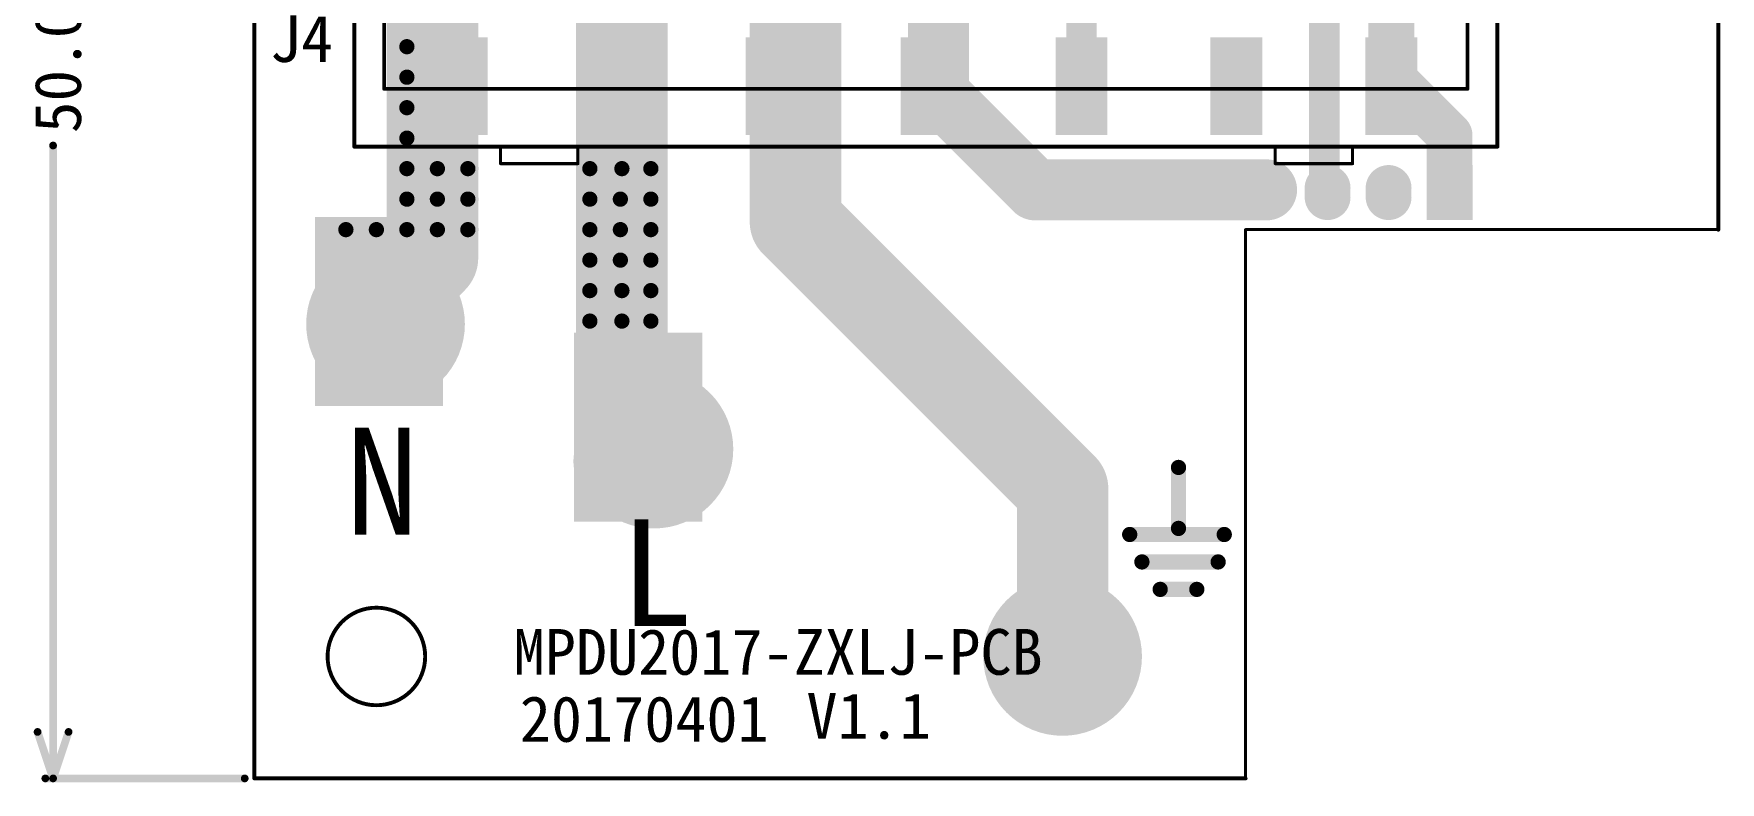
# Model space of a CAD drawing. Header units: inches. Extents: x 32166 to 66782, y 2386 to 7162.
# Drawn here: x 32853 to 33406, y 3238 to 3483 of the extents above; entities that cross this region are included whole.
import ezdxf

# ---------------------------------------------------------------- set-up
doc = ezdxf.new("R2010")
doc.units = ezdxf.units.IN
doc.header["$LTSCALE"] = 0.64311
doc.header["$MEASUREMENT"] = 0
for name, color, linetype in [('KEEPOUTLAYER', 6, 'CONTINUOUS'), ('MULTILAYER', 9, 'CONTINUOUS'), ('TOPLAYER', 1, 'CONTINUOUS'), ('TOPOVERLAY', 2, 'CONTINUOUS'), ('TOPPASTE', 8, 'CONTINUOUS'), ('TOPSOLDER', 216, 'CONTINUOUS')]:
    doc.layers.add(name, color=color, linetype=linetype)
doc.styles.get("Standard").update_dxf_attribs({"font": 'txt', "width": 0.8})

msp = doc.modelspace()

# ---------------------------------------------------------------- linework, layer by layer
at = {"layer": 'KEEPOUTLAYER'}
for points, const_width in [([(32925.68, 3239.08), (32925.68, 3739.08)], 1.27), ([(33405.68, 3419.08), (33405.68, 3561.08)], 1.27), ([(33250.68, 3419.08), (33405.68, 3419.08)], 1), ([(33250.68, 3239.08), (33250.68, 3419.08)], 1), ([(32925.68, 3239.08), (33250.68, 3239.08)], 1.27)]:
    msp.add_lwpolyline(points, dxfattribs=dict(at, const_width=const_width))
for points, const_width in [([(33250.43, 3419.08, 1), (33250.93, 3419.08, 1)], 0.5), ([(33250.43, 3419.08, 1), (33250.93, 3419.08, 1)], 0.5), ([(33405.36, 3419.08, 1), (33406, 3419.08, 1)], 0.636), ([(33405.43, 3419.08, 1), (33405.93, 3419.08, 1)], 0.5), ([(32981.68, 3279.08, 1), (32949.68, 3279.08, 1)], 1.27), ([(32949.36, 3279.08, 1), (32950, 3279.08, 1)], 0.636), ([(32981.36, 3279.08, 1), (32982, 3279.08, 1)], 0.636), ([(32925.36, 3239.08, 1), (32926, 3239.08, 1)], 0.636), ([(32925.36, 3239.08, 1), (32926, 3239.08, 1)], 0.636), ([(33250.36, 3239.08, 1), (33251, 3239.08, 1)], 0.636), ([(33250.43, 3239.08, 1), (33250.93, 3239.08, 1)], 0.5)]:
    msp.add_lwpolyline(points, format="xyb", close=True, dxfattribs=dict(at, const_width=const_width))
at = {"layer": 'MULTILAYER'}
for points, const_width in [([(32974.43, 3479.08, 1), (32976.93, 3479.08, 1)], 2.5), ([(32974.43, 3469.08, 1), (32976.93, 3469.08, 1)], 2.5), ([(32974.43, 3459.08, 1), (32976.93, 3459.08, 1)], 2.5), ([(32974.43, 3449.08, 1), (32976.93, 3449.08, 1)], 2.5), ([(32974.43, 3439.08, 1), (32976.93, 3439.08, 1)], 2.5), ([(32984.43, 3439.08, 1), (32986.93, 3439.08, 1)], 2.5), ([(32994.43, 3439.08, 1), (32996.93, 3439.08, 1)], 2.5), ([(33034.43, 3439.08, 1), (33036.93, 3439.08, 1)], 2.5), ([(33044.93, 3439.08, 1), (33047.43, 3439.08, 1)], 2.5), ([(33054.43, 3439.08, 1), (33056.93, 3439.08, 1)], 2.5), ([(33254.31, 3432.74, 1), (33260.81, 3432.74, 1)], 6.5), ([(33254.31, 3429.74, 1), (33260.81, 3429.74, 1)], 6.5), ([(33274.31, 3432.74, 1), (33280.81, 3432.74, 1)], 6.5), ([(33274.31, 3429.74, 1), (33280.81, 3429.74, 1)], 6.5), ([(33294.31, 3432.74, 1), (33300.81, 3432.74, 1)], 6.5), ([(33294.31, 3429.74, 1), (33300.81, 3429.74, 1)], 6.5), ([(32974.43, 3429.08, 1), (32976.93, 3429.08, 1)], 2.5), ([(32984.43, 3429.08, 1), (32986.93, 3429.08, 1)], 2.5), ([(32994.43, 3429.08, 1), (32996.93, 3429.08, 1)], 2.5), ([(33034.43, 3429.08, 1), (33036.93, 3429.08, 1)], 2.5), ([(33044.43, 3429.08, 1), (33046.93, 3429.08, 1)], 2.5), ([(33054.43, 3429.08, 1), (33056.93, 3429.08, 1)], 2.5), ([(32954.43, 3419.08, 1), (32956.93, 3419.08, 1)], 2.5), ([(32964.43, 3419.08, 1), (32966.93, 3419.08, 1)], 2.5), ([(32974.43, 3419.08, 1), (32976.93, 3419.08, 1)], 2.5), ([(32984.43, 3419.08, 1), (32986.93, 3419.08, 1)], 2.5), ([(32994.43, 3419.08, 1), (32996.93, 3419.08, 1)], 2.5), ([(33034.43, 3419.08, 1), (33036.93, 3419.08, 1)], 2.5), ([(33044.43, 3419.08, 1), (33046.93, 3419.08, 1)], 2.5), ([(33054.43, 3419.08, 1), (33056.93, 3419.08, 1)], 2.5), ([(32956.18, 3388.08, 1), (32981.18, 3388.08, 1)], 25), ([(33034.43, 3409.08, 1), (33036.93, 3409.08, 1)], 2.5), ([(33044.43, 3409.08, 1), (33046.93, 3409.08, 1)], 2.5), ([(33054.43, 3409.08, 1), (33056.93, 3409.08, 1)], 2.5), ([(33034.43, 3399.08, 1), (33036.93, 3399.08, 1)], 2.5), ([(33044.93, 3399.08, 1), (33047.43, 3399.08, 1)], 2.5), ([(33054.43, 3399.08, 1), (33056.93, 3399.08, 1)], 2.5), ([(33034.43, 3389.08, 1), (33036.93, 3389.08, 1)], 2.5), ([(33044.93, 3389.08, 1), (33047.43, 3389.08, 1)], 2.5), ([(33054.43, 3389.08, 1), (33056.93, 3389.08, 1)], 2.5), ([(33044.18, 3347.08, 1), (33069.18, 3347.08, 1)], 25), ([(33178.18, 3279.08, 1), (33203.18, 3279.08, 1)], 25)]:
    msp.add_lwpolyline(points, format="xyb", close=True, dxfattribs=dict(at, const_width=const_width))
at = {"layer": 'MULTILAYER', "const_width": 13}
for points in [[(33257.56, 3432.74), (33257.56, 3429.74)], [(33277.56, 3432.74), (33277.56, 3429.74)], [(33297.56, 3432.74), (33297.56, 3429.74)]]:
    msp.add_lwpolyline(points, dxfattribs=at)
at = {"layer": 'MULTILAYER'}
for points in [[(32986.17, 3451.12), (33001.17, 3451.12), (32986.17, 3481.12), (33001.17, 3481.12)], [(33036.97, 3451.12), (33051.97, 3451.12), (33036.97, 3481.12), (33051.97, 3481.12)], [(33087.77, 3451.12), (33102.77, 3451.12), (33087.77, 3481.12), (33102.77, 3481.12)], [(33138.57, 3451.12), (33153.57, 3451.12), (33138.57, 3481.12), (33153.57, 3481.12)], [(33189.37, 3451.12), (33204.37, 3451.12), (33189.37, 3481.12), (33204.37, 3481.12)], [(33240.17, 3451.12), (33255.17, 3451.12), (33240.17, 3481.12), (33255.17, 3481.12)], [(33290.97, 3451.12), (33305.97, 3451.12), (33290.97, 3481.12), (33305.97, 3481.12)], [(33324.06, 3423.24), (33324.06, 3439.24), (33311.06, 3423.24), (33311.06, 3439.24)]]:
    msp.add_solid(points, dxfattribs=at)
at = {"layer": 'TOPLAYER'}
for points, const_width in [([(33103.08, 3421.68), (33103.08, 3558.48)], 30), ([(33149.98, 3463.78), (33149.98, 3525.48)], 20), ([(32984.08, 3489.08), (32984.08, 3509.08)], 30), ([(33298.47, 3469.17), (33298.47, 3516.95)], 15), ([(33196.87, 3466.12), (33196.87, 3516.95)], 10), ([(33046.18, 3429.08), (33046.18, 3499.08)], 30), ([(32984.08, 3466.12), (32984.08, 3489.08)], 30), ([(33276.48, 3431.28), (33276.48, 3491.08)], 10), ([(32984.08, 3449.08), (32984.08, 3466.12)], 30), ([(33149.98, 3463.78), (33181.64, 3432.12)], 20), ([(33298.47, 3469.17), (33317.56, 3450.08)], 15), ([(32984.08, 3429.08), (32984.08, 3449.08)], 30), ([(33317.56, 3431.24), (33317.56, 3450.08)], 15), ([(32984.08, 3409.82), (32984.08, 3429.08)], 30), ([(33046.18, 3354.25), (33046.18, 3429.08)], 30), ([(33181.64, 3432.12), (33257.56, 3432.12)], 20), ([(33103.08, 3421.68), (33190.68, 3334.08)], 30), ([(33257.56, 3432.74), (33257.56, 3429.74)], 13), ([(33277.56, 3432.74), (33277.56, 3429.74)], 13), ([(33277.56, 3431.24), (33277.56, 3431.28)], 10), ([(33297.56, 3432.74), (33297.56, 3429.74)], 13), ([(32966.51, 3392.25), (32984.08, 3409.82)], 30), ([(33046.18, 3343.98), (33046.18, 3354.25)], 30), ([(33045.28, 3343.08), (33046.18, 3343.98)], 30), ([(33190.68, 3279.08), (33190.68, 3334.08)], 30)]:
    msp.add_lwpolyline(points, dxfattribs=dict(at, const_width=const_width))
for points, const_width in [([(32976.58, 3489.08, 1), (32991.58, 3489.08, 1)], 15), ([(32976.58, 3489.08, 1), (32991.58, 3489.08, 1)], 15), ([(32976.58, 3466.12, 1), (32991.58, 3466.12, 1)], 15), ([(32976.58, 3466.12, 1), (32991.58, 3466.12, 1)], 15), ([(32974.43, 3479.08, 1), (32976.93, 3479.08, 1)], 2.5), ([(33144.98, 3463.78, 1), (33154.98, 3463.78, 1)], 10), ([(33144.98, 3463.78, 1), (33154.98, 3463.78, 1)], 10), ([(33294.72, 3469.17, 1), (33302.22, 3469.17, 1)], 7.5), ([(33294.72, 3469.17, 1), (33302.22, 3469.17, 1)], 7.5), ([(32974.43, 3469.08, 1), (32976.93, 3469.08, 1)], 2.5), ([(33194.37, 3466.12, 1), (33199.37, 3466.12, 1)], 5), ([(32976.58, 3449.08, 1), (32991.58, 3449.08, 1)], 15), ([(32976.58, 3449.08, 1), (32991.58, 3449.08, 1)], 15), ([(32974.43, 3459.08, 1), (32976.93, 3459.08, 1)], 2.5), ([(33313.81, 3450.08, 1), (33321.31, 3450.08, 1)], 7.5), ([(33313.81, 3450.08, 1), (33321.31, 3450.08, 1)], 7.5), ([(32974.43, 3449.08, 1), (32976.93, 3449.08, 1)], 2.5), ([(32976.58, 3429.08, 1), (32991.58, 3429.08, 1)], 15), ([(32976.58, 3429.08, 1), (32991.58, 3429.08, 1)], 15), ([(32974.43, 3439.08, 1), (32976.93, 3439.08, 1)], 2.5), ([(32984.43, 3439.08, 1), (32986.93, 3439.08, 1)], 2.5), ([(32994.43, 3439.08, 1), (32996.93, 3439.08, 1)], 2.5), ([(33038.68, 3429.08, 1), (33053.68, 3429.08, 1)], 15), ([(33038.68, 3429.08, 1), (33053.68, 3429.08, 1)], 15), ([(33034.43, 3439.08, 1), (33036.93, 3439.08, 1)], 2.5), ([(33044.93, 3439.08, 1), (33047.43, 3439.08, 1)], 2.5), ([(33054.43, 3439.08, 1), (33056.93, 3439.08, 1)], 2.5), ([(33176.64, 3432.12, 1), (33186.64, 3432.12, 1)], 10), ([(33176.64, 3432.12, 1), (33186.64, 3432.12, 1)], 10), ([(33252.56, 3432.12, 1), (33262.56, 3432.12, 1)], 10), ([(33095.58, 3421.68, 1), (33110.58, 3421.68, 1)], 15), ([(33095.58, 3421.68, 1), (33110.58, 3421.68, 1)], 15), ([(33254.31, 3432.74, 1), (33260.81, 3432.74, 1)], 6.5), ([(33254.31, 3429.74, 1), (33260.81, 3429.74, 1)], 6.5), ([(33274.31, 3432.74, 1), (33280.81, 3432.74, 1)], 6.5), ([(33274.31, 3429.74, 1), (33280.81, 3429.74, 1)], 6.5), ([(33273.98, 3431.28, 1), (33278.97, 3431.28, 1)], 5), ([(33275.06, 3431.28, 1), (33280.06, 3431.28, 1)], 5), ([(33275.06, 3431.24, 1), (33280.06, 3431.24, 1)], 5), ([(33294.31, 3432.74, 1), (33300.81, 3432.74, 1)], 6.5), ([(33294.31, 3429.74, 1), (33300.81, 3429.74, 1)], 6.5), ([(33313.81, 3431.24, 1), (33321.31, 3431.24, 1)], 7.5), ([(32974.43, 3429.08, 1), (32976.93, 3429.08, 1)], 2.5), ([(32984.43, 3429.08, 1), (32986.93, 3429.08, 1)], 2.5), ([(32994.43, 3429.08, 1), (32996.93, 3429.08, 1)], 2.5), ([(33034.43, 3429.08, 1), (33036.93, 3429.08, 1)], 2.5), ([(33044.43, 3429.08, 1), (33046.93, 3429.08, 1)], 2.5), ([(33054.43, 3429.08, 1), (33056.93, 3429.08, 1)], 2.5), ([(32976.58, 3409.82, 1), (32991.58, 3409.82, 1)], 15), ([(32976.58, 3409.82, 1), (32991.58, 3409.82, 1)], 15), ([(32954.43, 3419.08, 1), (32956.93, 3419.08, 1)], 2.5), ([(32964.43, 3419.08, 1), (32966.93, 3419.08, 1)], 2.5), ([(32974.43, 3419.08, 1), (32976.93, 3419.08, 1)], 2.5), ([(32984.43, 3419.08, 1), (32986.93, 3419.08, 1)], 2.5), ([(32994.43, 3419.08, 1), (32996.93, 3419.08, 1)], 2.5), ([(33034.43, 3419.08, 1), (33036.93, 3419.08, 1)], 2.5), ([(33044.43, 3419.08, 1), (33046.93, 3419.08, 1)], 2.5), ([(33054.43, 3419.08, 1), (33056.93, 3419.08, 1)], 2.5), ([(32956.18, 3388.08, 1), (32981.18, 3388.08, 1)], 25), ([(32959.01, 3392.25, 1), (32974.01, 3392.25, 1)], 15), ([(33034.43, 3409.08, 1), (33036.93, 3409.08, 1)], 2.5), ([(33044.43, 3409.08, 1), (33046.93, 3409.08, 1)], 2.5), ([(33054.43, 3409.08, 1), (33056.93, 3409.08, 1)], 2.5), ([(33034.43, 3399.08, 1), (33036.93, 3399.08, 1)], 2.5), ([(33044.93, 3399.08, 1), (33047.43, 3399.08, 1)], 2.5), ([(33054.43, 3399.08, 1), (33056.93, 3399.08, 1)], 2.5), ([(33034.43, 3389.08, 1), (33036.93, 3389.08, 1)], 2.5), ([(33044.93, 3389.08, 1), (33047.43, 3389.08, 1)], 2.5), ([(33054.43, 3389.08, 1), (33056.93, 3389.08, 1)], 2.5), ([(33038.68, 3354.25, 1), (33053.68, 3354.25, 1)], 15), ([(33038.68, 3354.25, 1), (33053.68, 3354.25, 1)], 15), ([(33044.18, 3347.08, 1), (33069.18, 3347.08, 1)], 25), ([(33037.78, 3343.08, 1), (33052.78, 3343.08, 1)], 15), ([(33038.68, 3343.98, 1), (33053.68, 3343.98, 1)], 15), ([(33038.68, 3343.98, 1), (33053.68, 3343.98, 1)], 15), ([(33183.18, 3334.08, 1), (33198.18, 3334.08, 1)], 15), ([(33183.18, 3334.08, 1), (33198.18, 3334.08, 1)], 15), ([(33178.18, 3279.08, 1), (33203.18, 3279.08, 1)], 25), ([(33183.18, 3279.08, 1), (33198.18, 3279.08, 1)], 15)]:
    msp.add_lwpolyline(points, format="xyb", close=True, dxfattribs=dict(at, const_width=const_width))
for points in [[(32986.17, 3451.12), (33001.17, 3451.12), (32986.17, 3481.12), (33001.17, 3481.12)], [(33036.97, 3451.12), (33051.97, 3451.12), (33036.97, 3481.12), (33051.97, 3481.12)], [(33087.77, 3451.12), (33102.77, 3451.12), (33087.77, 3481.12), (33102.77, 3481.12)], [(33138.57, 3451.12), (33153.57, 3451.12), (33138.57, 3481.12), (33153.57, 3481.12)], [(33189.37, 3451.12), (33204.37, 3451.12), (33189.37, 3481.12), (33204.37, 3481.12)], [(33240.17, 3451.12), (33255.17, 3451.12), (33240.17, 3481.12), (33255.17, 3481.12)], [(33290.97, 3451.12), (33305.97, 3451.12), (33290.97, 3481.12), (33305.97, 3481.12)], [(33324.06, 3423.24), (33324.06, 3439.24), (33311.06, 3423.24), (33311.06, 3439.24)], [(32946.51, 3362.25), (32986.51, 3362.25), (32946.51, 3422.25), (32986.51, 3422.25)], [(33031.51, 3324.25), (33071.51, 3324.25), (33031.51, 3384.25), (33071.51, 3384.25)]]:
    msp.add_solid(points, dxfattribs=at)
at = {"layer": 'TOPOVERLAY'}
for points, const_width in [([(32958.44, 3446.28), (32958.44, 3531.28)], 1.27), ([(33333.24, 3446.28), (33333.24, 3531.28)], 1.27), ([(32968.24, 3465.28), (32968.24, 3523.28)], 1.27), ([(33323.44, 3465.28), (33323.44, 3523.28)], 1.27), ([(32968.24, 3465.28), (33323.44, 3465.28)], 1.27), ([(32859.68, 3239.08), (32859.68, 3446.67)], 2.54), ([(32958.44, 3446.28), (33333.24, 3446.28)], 1.27), ([(33006.37, 3440.72), (33006.37, 3446.28)], 1), ([(33031.77, 3440.72), (33031.77, 3446.28)], 1), ([(33260.37, 3440.72), (33260.37, 3446.28)], 1), ([(33285.77, 3440.72), (33285.77, 3446.28)], 1), ([(33006.37, 3440.72), (33031.77, 3440.72)], 1), ([(33260.37, 3440.72), (33285.77, 3440.72)], 1), ([(33228.68, 3321.08), (33228.68, 3341.08)], 5), ([(33212.68, 3319.08), (33243.68, 3319.08)], 5), ([(33216.68, 3310.08), (33241.68, 3310.08)], 5), ([(33222.68, 3301.08), (33234.68, 3301.08)], 5), ([(32854.6, 3254.32), (32859.68, 3239.08)], 2.54), ([(32859.68, 3239.08), (32864.76, 3254.32)], 2.54), ([(32857.14, 3239.08), (32922.5, 3239.08)], 2.54)]:
    msp.add_lwpolyline(points, dxfattribs=dict(at, const_width=const_width))
for points, const_width in [([(32968.56, 3465.28, 1), (32967.92, 3465.28, 1)], 0.636), ([(32968.56, 3465.28, 1), (32967.92, 3465.28, 1)], 0.636), ([(33323.76, 3465.28, 1), (33323.12, 3465.28, 1)], 0.636), ([(33323.76, 3465.28, 1), (33323.12, 3465.28, 1)], 0.636), ([(32859.04, 3446.67, 1), (32860.31, 3446.67, 1)], 1.27), ([(32958.76, 3446.28, 1), (32958.12, 3446.28, 1)], 0.636), ([(32958.76, 3446.28, 1), (32958.12, 3446.28, 1)], 0.636), ([(33006.62, 3446.28, 1), (33006.12, 3446.28, 1)], 0.5), ([(33032.02, 3446.28, 1), (33031.52, 3446.28, 1)], 0.5), ([(33260.62, 3446.28, 1), (33260.12, 3446.28, 1)], 0.5), ([(33286.02, 3446.28, 1), (33285.52, 3446.28, 1)], 0.5), ([(33333.56, 3446.28, 1), (33332.92, 3446.28, 1)], 0.636), ([(33333.56, 3446.28, 1), (33332.92, 3446.28, 1)], 0.636), ([(33006.62, 3440.72, 1), (33006.12, 3440.72, 1)], 0.5), ([(33006.62, 3440.72, 1), (33006.12, 3440.72, 1)], 0.5), ([(33032.02, 3440.72, 1), (33031.52, 3440.72, 1)], 0.5), ([(33032.02, 3440.72, 1), (33031.52, 3440.72, 1)], 0.5), ([(33260.62, 3440.72, 1), (33260.12, 3440.72, 1)], 0.5), ([(33260.62, 3440.72, 1), (33260.12, 3440.72, 1)], 0.5), ([(33286.02, 3440.72, 1), (33285.52, 3440.72, 1)], 0.5), ([(33286.02, 3440.72, 1), (33285.52, 3440.72, 1)], 0.5), ([(33227.43, 3341.08, 1), (33229.93, 3341.08, 1)], 2.5), ([(33227.43, 3321.08, 1), (33229.93, 3321.08, 1)], 2.5), ([(33211.43, 3319.08, 1), (33213.93, 3319.08, 1)], 2.5), ([(33242.43, 3319.08, 1), (33244.93, 3319.08, 1)], 2.5), ([(33215.43, 3310.08, 1), (33217.93, 3310.08, 1)], 2.5), ([(33240.43, 3310.08, 1), (33242.93, 3310.08, 1)], 2.5), ([(33221.43, 3301.08, 1), (33223.93, 3301.08, 1)], 2.5), ([(33233.43, 3301.08, 1), (33235.93, 3301.08, 1)], 2.5), ([(32853.96, 3254.32, 1), (32855.23, 3254.32, 1)], 1.27), ([(32864.12, 3254.32, 1), (32865.39, 3254.32, 1)], 1.27), ([(32856.5, 3239.08, 1), (32857.77, 3239.08, 1)], 1.27), ([(32859.04, 3239.08, 1), (32860.31, 3239.08, 1)], 1.27), ([(32859.04, 3239.08, 1), (32860.31, 3239.08, 1)], 1.27), ([(32859.04, 3239.08, 1), (32860.31, 3239.08, 1)], 1.27), ([(32921.87, 3239.08, 1), (32923.14, 3239.08, 1)], 1.27)]:
    msp.add_lwpolyline(points, format="xyb", close=True, dxfattribs=dict(at, const_width=const_width))
at = {"layer": 'TOPPASTE'}
for points in [[(32946.51, 3362.25), (32986.51, 3362.25), (32946.51, 3422.25), (32986.51, 3422.25)], [(33031.51, 3324.25), (33071.51, 3324.25), (33031.51, 3384.25), (33071.51, 3384.25)]]:
    msp.add_solid(points, dxfattribs=at)
at = {"layer": 'TOPSOLDER'}
for points, const_width in [([(33045.88, 3371.08), (33045.88, 3626.28)], 26), ([(33103.78, 3422.38), (33103.78, 3558.78)], 26), ([(32984.48, 3413.18), (32984.48, 3534.58)], 26), ([(33257.56, 3432.74), (33257.56, 3429.74)], 15.03), ([(33277.56, 3432.74), (33277.56, 3429.74)], 15.03), ([(33297.56, 3432.74), (33297.56, 3429.74)], 15.03), ([(33103.78, 3422.38), (33190.68, 3335.48)], 26), ([(32977.78, 3406.48), (32984.48, 3413.18)], 26), ([(33190.88, 3274.18), (33190.88, 3333.18)], 26), ([(33189.08, 3272.38), (33190.88, 3274.18)], 26)]:
    msp.add_lwpolyline(points, dxfattribs=dict(at, const_width=const_width))
for points, const_width in [([(32973.92, 3479.08, 1), (32977.44, 3479.08, 1)], 3.52), ([(32973.92, 3469.08, 1), (32977.44, 3469.08, 1)], 3.52), ([(32973.92, 3459.08, 1), (32977.44, 3459.08, 1)], 3.52), ([(32973.92, 3449.08, 1), (32977.44, 3449.08, 1)], 3.52), ([(32973.92, 3439.08, 1), (32977.44, 3439.08, 1)], 3.52), ([(32983.92, 3439.08, 1), (32987.44, 3439.08, 1)], 3.52), ([(32993.92, 3439.08, 1), (32997.44, 3439.08, 1)], 3.52), ([(33033.92, 3439.08, 1), (33037.44, 3439.08, 1)], 3.52), ([(33044.42, 3439.08, 1), (33047.94, 3439.08, 1)], 3.52), ([(33053.92, 3439.08, 1), (33057.44, 3439.08, 1)], 3.52), ([(33253.81, 3432.74, 1), (33261.32, 3432.74, 1)], 7.52), ([(33273.81, 3432.74, 1), (33281.32, 3432.74, 1)], 7.52), ([(33293.81, 3432.74, 1), (33301.32, 3432.74, 1)], 7.52), ([(33097.28, 3422.38, 1), (33110.28, 3422.38, 1)], 13), ([(33097.28, 3422.38, 1), (33110.28, 3422.38, 1)], 13), ([(33253.81, 3429.74, 1), (33261.32, 3429.74, 1)], 7.52), ([(33273.81, 3429.74, 1), (33281.32, 3429.74, 1)], 7.52), ([(33293.81, 3429.74, 1), (33301.32, 3429.74, 1)], 7.52), ([(32973.92, 3429.08, 1), (32977.44, 3429.08, 1)], 3.52), ([(32983.92, 3429.08, 1), (32987.44, 3429.08, 1)], 3.52), ([(32993.92, 3429.08, 1), (32997.44, 3429.08, 1)], 3.52), ([(33033.92, 3429.08, 1), (33037.44, 3429.08, 1)], 3.52), ([(33043.92, 3429.08, 1), (33047.44, 3429.08, 1)], 3.52), ([(33053.92, 3429.08, 1), (33057.44, 3429.08, 1)], 3.52), ([(32977.98, 3413.18, 1), (32990.98, 3413.18, 1)], 13), ([(32977.98, 3413.18, 1), (32990.98, 3413.18, 1)], 13), ([(32953.92, 3419.08, 1), (32957.44, 3419.08, 1)], 3.52), ([(32963.92, 3419.08, 1), (32967.44, 3419.08, 1)], 3.52), ([(32971.28, 3406.48, 1), (32984.28, 3406.48, 1)], 13), ([(32973.92, 3419.08, 1), (32977.44, 3419.08, 1)], 3.52), ([(32983.92, 3419.08, 1), (32987.44, 3419.08, 1)], 3.52), ([(32993.92, 3419.08, 1), (32997.44, 3419.08, 1)], 3.52), ([(33033.92, 3419.08, 1), (33037.44, 3419.08, 1)], 3.52), ([(33043.92, 3419.08, 1), (33047.44, 3419.08, 1)], 3.52), ([(33053.92, 3419.08, 1), (33057.44, 3419.08, 1)], 3.52), ([(32955.67, 3388.08, 1), (32981.69, 3388.08, 1)], 26.02), ([(33033.92, 3409.08, 1), (33037.44, 3409.08, 1)], 3.52), ([(33043.92, 3409.08, 1), (33047.44, 3409.08, 1)], 3.52), ([(33053.92, 3409.08, 1), (33057.44, 3409.08, 1)], 3.52), ([(33033.92, 3399.08, 1), (33037.44, 3399.08, 1)], 3.52), ([(33044.42, 3399.08, 1), (33047.94, 3399.08, 1)], 3.52), ([(33053.92, 3399.08, 1), (33057.44, 3399.08, 1)], 3.52), ([(33033.92, 3389.08, 1), (33037.44, 3389.08, 1)], 3.52), ([(33044.42, 3389.08, 1), (33047.94, 3389.08, 1)], 3.52), ([(33053.92, 3389.08, 1), (33057.44, 3389.08, 1)], 3.52), ([(33039.38, 3371.08, 1), (33052.38, 3371.08, 1)], 13), ([(33043.67, 3347.08, 1), (33069.69, 3347.08, 1)], 26.02), ([(33184.18, 3335.48, 1), (33197.18, 3335.48, 1)], 13), ([(33184.38, 3333.18, 1), (33197.38, 3333.18, 1)], 13), ([(33177.67, 3279.08, 1), (33203.69, 3279.08, 1)], 26.02), ([(33182.58, 3272.38, 1), (33195.58, 3272.38, 1)], 13), ([(33184.38, 3274.18, 1), (33197.38, 3274.18, 1)], 13), ([(33184.38, 3274.18, 1), (33197.38, 3274.18, 1)], 13)]:
    msp.add_lwpolyline(points, format="xyb", close=True, dxfattribs=dict(at, const_width=const_width))
for points in [[(32985.16, 3450.1), (33002.19, 3450.1), (32985.16, 3482.13), (33002.19, 3482.13)], [(33035.96, 3450.1), (33052.99, 3450.1), (33035.96, 3482.13), (33052.99, 3482.13)], [(33086.76, 3450.1), (33103.79, 3450.1), (33086.76, 3482.13), (33103.79, 3482.13)], [(33137.56, 3450.1), (33154.59, 3450.1), (33137.56, 3482.13), (33154.59, 3482.13)], [(33188.36, 3450.1), (33205.39, 3450.1), (33188.36, 3482.13), (33205.39, 3482.13)], [(33239.16, 3450.1), (33256.19, 3450.1), (33239.16, 3482.13), (33256.19, 3482.13)], [(33289.96, 3450.1), (33306.99, 3450.1), (33289.96, 3482.13), (33306.99, 3482.13)], [(33325.08, 3422.23), (33325.08, 3440.26), (33310.05, 3422.23), (33310.05, 3440.26)], [(32945.5, 3361.24), (32987.53, 3361.24), (32945.5, 3423.27), (32987.53, 3423.27)], [(33030.5, 3323.24), (33072.53, 3323.24), (33030.5, 3385.27), (33072.53, 3385.27)]]:
    msp.add_solid(points, dxfattribs=at)

# ---------------------------------------------------------------- texts
at = {"layer": 'TOPOVERLAY'}
for s, height, rotation, p in [('50.00', 15.24, 90, (32868.82, 3450.74)), ('J4', 15.24, 360, (32930.68, 3474.08)), ('N', 35, 360, (32955.68, 3319.08)), ('L', 35, 360, (33045.68, 3289.08)), ('MPDU2017-ZXLJ-PCB', 15, 360, (33010.68, 3273.08)), ('20170401', 15, 360, (33012.68, 3251.08)), ('V1.1', 15, 360, (33106.68, 3252.08))]:
    msp.add_text(s, height=height, rotation=rotation, dxfattribs=at).set_placement(p)

doc.saveas('drawing.dxf')
